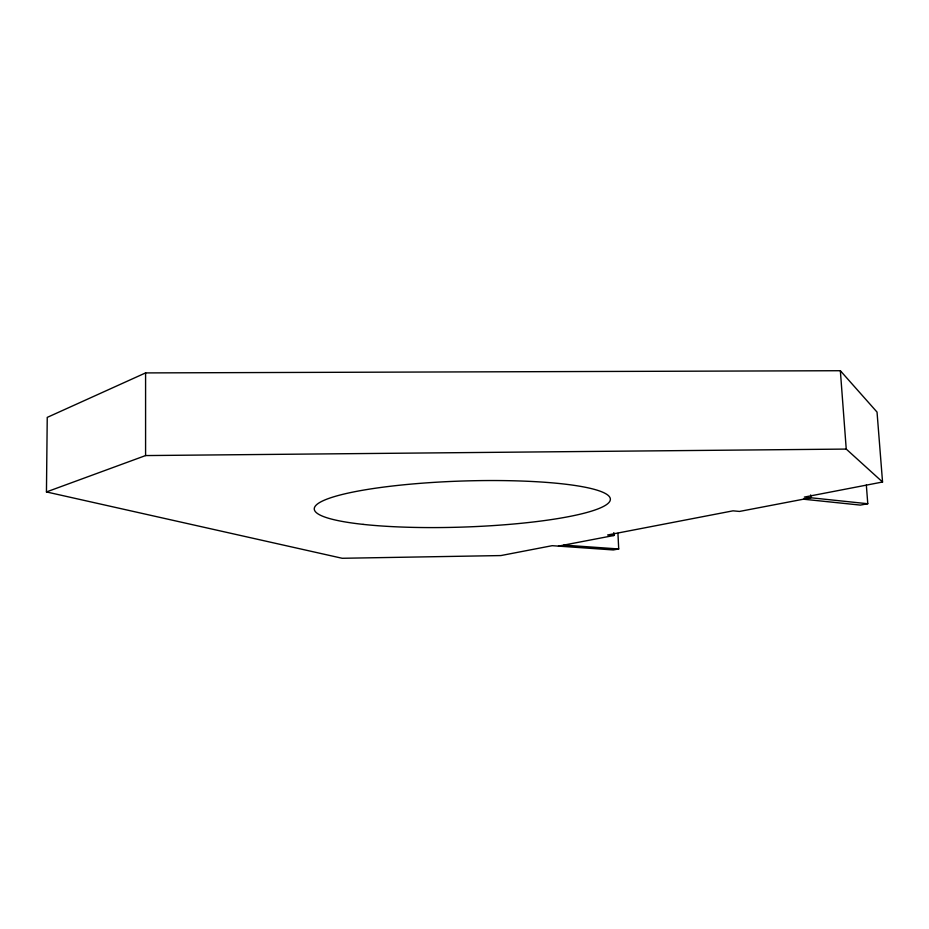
<?xml version="1.0" encoding="UTF-8"?>
<svg xmlns="http://www.w3.org/2000/svg" width="929" height="929" viewBox="0 0 929 929"><rect width="100%" height="100%" fill="white"/><g stroke="black" fill="none" stroke-linecap="round" stroke-linejoin="round"><path stroke-width="1.39" d="M617.936 533.316L618.714 548.958L613.291 549.945L552.186 545.683L500.905 555.565L342.209 558.283L46.45 491.94L47.24 417.388L145.586 372.912L840.35 370.717L877.034 412.081L882.55 482.012L804.351 497.085L867.779 503.739L866.339 485.066M46.45 491.94L145.586 455.57L846.238 449.079L882.55 482.012M558.457 546.124L613.953 535.487L613.814 532.619M867.779 503.739L860.324 505.097L803.457 499.198M563.81 545.091L618.714 548.958M613.953 535.487L607.601 534.999L733.016 510.834L739.507 511.438L810.889 497.77L810.692 494.936M840.35 370.717L846.238 449.079M145.586 372.912L145.586 455.57M363.088 524.374A148.152 23.028 -1.9 0 0 607.218 504.099A148.152 23.028 -1.9 0 0 417.075 483.591A148.152 23.028 -1.9 0 0 363.088 524.374"/></g></svg>
